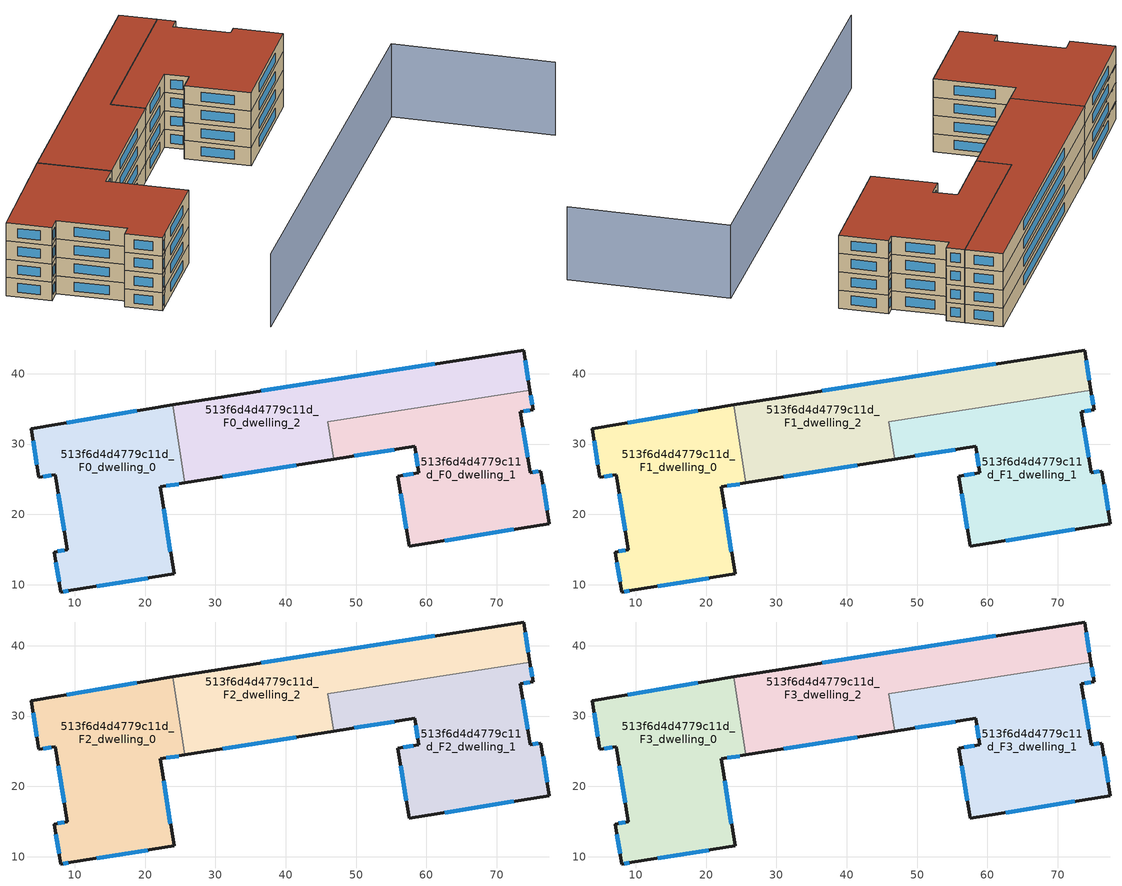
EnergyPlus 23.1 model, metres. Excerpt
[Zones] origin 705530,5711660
513f6d4d4779c11d_F0_dwelling_0
 floor ground (EU_floor_Construction): 23.92,35.6 25.66,24.46 22.13,23.9 24.11,11.53 9.44,9.18 7.99,8.96 7.08,14.65 8.95,14.94 7.23,25.66 4.9,25.29 3.8,32.2 23.9,35.59 z0
 wall outside (EU_wall_Construction): 23.92,35.6 23.9,35.59 3.8,32.2 4.9,25.29 7.23,25.66 8.95,14.94 7.08,14.65 7.99,8.96 9.44,9.18 24.11,11.53 22.13,23.9 25.66,24.46 z0:3
 wall to 513f6d4d4779c11d_F0_dwelling_2 (EU_wall_Construction): 25.66,24.46 23.92,35.6 z0:3
 window (EU_Window_Construction): 23.02,24.04 24.77,24.32 / 23.61,14.66 22.63,20.77 / 13.15,9.78 20.4,10.93 / 8.36,9.02 9.07,9.13 / 7.31,13.21 7.76,10.4 / 8.48,14.87 7.55,14.72 / 7.66,22.95 8.51,17.65 / 5.49,25.38 6.64,25.56 / 4.07,30.45 4.62,27.04 / 18.82,34.74 8.88,33.06 z0.76:2.24
513f6d4d4779c11d_F0_dwelling_1
 floor ground (EU_floor_Construction): 74.74,37.63 75.19,34.87 73.38,34.58 74.76,25.92 76.3,26.16 77.5,18.66 57.55,15.47 55.95,25.45 58.92,25.92 58.32,29.67 46.84,27.84 46.01,33.15 z0
 wall outside (EU_wall_Construction): 46.84,27.84 58.32,29.67 58.92,25.92 55.95,25.45 57.55,15.47 77.5,18.66 76.3,26.16 74.76,25.92 73.38,34.58 75.19,34.87 74.74,37.63 z0:3
 wall to 513f6d4d4779c11d_F0_dwelling_2 (EU_wall_Construction): 74.74,37.63 46.01,33.15 46.84,27.84 z0:3
 window (EU_Window_Construction): 56.35,22.92 57.14,17.99 / 58.17,25.8 56.7,25.57 / 58.47,28.72 58.77,26.87 / 49.74,28.3 55.41,29.21 / 75.07,35.57 74.85,36.93 / 73.83,34.65 74.73,34.79 / 74.41,28.11 73.73,32.39 / 75.91,26.1 75.15,25.98 / 77.19,20.55 76.6,24.26 / 62.59,16.27 72.45,17.85 z0.76:2.24
513f6d4d4779c11d_F0_dwelling_2
 floor ground (EU_floor_Construction): 73.82,43.38 74.74,37.63 46.01,33.15 46.84,27.84 25.66,24.46 23.92,35.6 z0
 wall outside (EU_wall_Construction): 25.66,24.46 46.84,27.84 / 74.74,37.63 73.82,43.38 23.92,35.6 z0:3
 window (EU_Window_Construction): 31.01,25.32 41.48,26.99 / 61.2,41.41 36.54,37.56 / 74.51,39.08 74.05,41.92 z0.76:2.24
513f6d4d4779c11d_F1_dwelling_0
 floor to 513f6d4d4779c11d_F0_dwelling_0 (EU_floor_Construction): 23.92,35.6 25.66,24.46 22.13,23.9 24.11,11.53 9.44,9.18 7.99,8.96 7.08,14.65 8.95,14.94 7.23,25.66 4.9,25.29 3.79,32.2 23.9,35.59 z3
 wall outside (EU_wall_Construction): 23.92,35.6 23.9,35.59 3.8,32.2 4.9,25.29 7.23,25.66 8.95,14.94 7.08,14.65 7.99,8.96 9.44,9.18 24.11,11.53 22.13,23.9 25.66,24.46 z3:6
 wall to 513f6d4d4779c11d_F1_dwelling_2 (EU_wall_Construction): 25.66,24.46 23.92,35.6 z3:6
 window (EU_Window_Construction): 23.02,24.04 24.77,24.32 / 23.61,14.66 22.63,20.77 / 13.15,9.78 20.4,10.93 / 8.36,9.02 9.07,9.13 / 7.31,13.21 7.76,10.4 / 8.48,14.87 7.55,14.72 / 7.66,22.95 8.51,17.65 / 5.49,25.38 6.64,25.56 / 4.07,30.45 4.62,27.04 / 18.82,34.74 8.88,33.06 z3.76:5.24
513f6d4d4779c11d_F1_dwelling_1
 floor to 513f6d4d4779c11d_F0_dwelling_1 (EU_floor_Construction): 74.74,37.63 75.19,34.87 73.38,34.58 74.76,25.92 76.3,26.16 77.5,18.66 57.55,15.47 55.95,25.45 58.92,25.92 58.32,29.67 46.84,27.84 46.01,33.15 z3
 wall outside (EU_wall_Construction): 46.84,27.84 58.32,29.67 58.92,25.92 55.95,25.45 57.55,15.47 77.5,18.66 76.3,26.16 74.76,25.92 73.38,34.58 75.19,34.87 74.74,37.63 z3:6
 wall to 513f6d4d4779c11d_F1_dwelling_2 (EU_wall_Construction): 74.74,37.63 46.01,33.15 46.84,27.84 z3:6
 window (EU_Window_Construction): 56.35,22.92 57.14,17.99 / 58.17,25.8 56.7,25.57 / 58.47,28.72 58.77,26.87 / 49.74,28.3 55.41,29.21 / 75.07,35.57 74.85,36.93 / 73.83,34.65 74.73,34.79 / 74.41,28.11 73.73,32.39 / 75.91,26.1 75.15,25.98 / 77.19,20.55 76.6,24.26 / 62.59,16.27 72.45,17.85 z3.76:5.24
513f6d4d4779c11d_F1_dwelling_2
 floor to 513f6d4d4779c11d_F0_dwelling_2 (EU_floor_Construction): 73.82,43.38 74.74,37.63 46.01,33.15 46.84,27.84 25.66,24.46 23.92,35.6 z3
 wall outside (EU_wall_Construction): 25.66,24.46 46.84,27.84 / 74.74,37.63 73.82,43.38 23.92,35.6 z3:6
 window (EU_Window_Construction): 31.01,25.32 41.48,26.99 / 61.2,41.41 36.54,37.56 / 74.51,39.08 74.05,41.92 z3.76:5.24
513f6d4d4779c11d_F2_dwelling_0
 floor to 513f6d4d4779c11d_F1_dwelling_0 (EU_floor_Construction): 23.92,35.6 25.66,24.46 22.13,23.9 24.11,11.53 9.44,9.18 7.99,8.96 7.08,14.65 8.95,14.94 7.23,25.66 4.9,25.29 3.79,32.2 23.9,35.59 z6
 wall outside (EU_wall_Construction): 23.92,35.6 23.9,35.59 3.8,32.2 4.9,25.29 7.23,25.66 8.95,14.94 7.08,14.65 7.99,8.96 9.44,9.18 24.11,11.53 22.13,23.9 25.66,24.46 z6:9
 wall to 513f6d4d4779c11d_F2_dwelling_2 (EU_wall_Construction): 25.66,24.46 23.92,35.6 z6:9
 window (EU_Window_Construction): 23.02,24.04 24.77,24.32 / 23.61,14.66 22.63,20.77 / 13.15,9.78 20.4,10.93 / 8.36,9.02 9.07,9.13 / 7.31,13.21 7.76,10.4 / 8.48,14.87 7.55,14.72 / 7.66,22.95 8.51,17.65 / 5.49,25.38 6.64,25.56 / 4.07,30.45 4.62,27.04 / 18.82,34.74 8.88,33.06 z6.76:8.24
513f6d4d4779c11d_F2_dwelling_1
 floor to 513f6d4d4779c11d_F1_dwelling_1 (EU_floor_Construction): 74.74,37.63 75.19,34.87 73.38,34.58 74.76,25.92 76.3,26.16 77.5,18.66 57.55,15.47 55.95,25.45 58.92,25.92 58.32,29.67 46.84,27.84 46.01,33.15 z6
 wall outside (EU_wall_Construction): 46.84,27.84 58.32,29.67 58.92,25.92 55.95,25.45 57.55,15.47 77.5,18.66 76.3,26.16 74.76,25.92 73.38,34.58 75.19,34.87 74.74,37.63 z6:9
 wall to 513f6d4d4779c11d_F2_dwelling_2 (EU_wall_Construction): 74.74,37.63 46.01,33.15 46.84,27.84 z6:9
 window (EU_Window_Construction): 56.35,22.92 57.14,17.99 / 58.17,25.8 56.7,25.57 / 58.47,28.72 58.77,26.87 / 49.74,28.3 55.41,29.21 / 75.07,35.57 74.85,36.93 / 73.83,34.65 74.73,34.79 / 74.41,28.11 73.73,32.39 / 75.91,26.1 75.15,25.98 / 77.19,20.55 76.6,24.26 / 62.59,16.27 72.45,17.85 z6.76:8.24
513f6d4d4779c11d_F2_dwelling_2
 floor to 513f6d4d4779c11d_F1_dwelling_2 (EU_floor_Construction): 73.82,43.38 74.74,37.63 46.01,33.15 46.84,27.84 25.66,24.46 23.92,35.6 z6
 wall outside (EU_wall_Construction): 25.66,24.46 46.84,27.84 / 74.74,37.63 73.82,43.38 23.92,35.6 z6:9
 window (EU_Window_Construction): 31.01,25.32 41.48,26.99 / 61.2,41.41 36.54,37.56 / 74.51,39.08 74.05,41.92 z6.76:8.24
513f6d4d4779c11d_F3_dwelling_0
 floor to 513f6d4d4779c11d_F2_dwelling_0 (EU_floor_Construction): 23.92,35.6 25.66,24.46 22.13,23.9 24.11,11.53 9.44,9.18 7.99,8.96 7.08,14.65 8.95,14.94 7.23,25.66 4.9,25.29 3.79,32.2 23.9,35.59 z9
 wall outside (EU_wall_Construction): 23.92,35.6 23.9,35.59 3.8,32.2 4.9,25.29 7.23,25.66 8.95,14.94 7.08,14.65 7.99,8.96 9.44,9.18 24.11,11.53 22.13,23.9 25.66,24.46 z9:12
 wall to 513f6d4d4779c11d_F3_dwelling_2 (EU_wall_Construction): 25.66,24.46 23.92,35.6 z9:12
 window (EU_Window_Construction): 23.02,24.04 24.77,24.32 / 23.61,14.66 22.63,20.77 / 13.15,9.78 20.4,10.93 / 8.36,9.02 9.07,9.13 / 7.31,13.21 7.76,10.4 / 8.48,14.87 7.55,14.72 / 7.66,22.95 8.51,17.65 / 5.49,25.38 6.64,25.56 / 4.07,30.45 4.62,27.04 / 18.82,34.74 8.88,33.06 z9.76:11.24
 roof outside (EU_roof_Construction): 24.11,11.53 22.13,23.9 25.66,24.46 23.92,35.6 23.9,35.59 3.8,32.2 4.9,25.29 7.23,25.66 8.95,14.94 7.08,14.65 7.99,8.96 9.44,9.18 z12
513f6d4d4779c11d_F3_dwelling_1
 floor to 513f6d4d4779c11d_F2_dwelling_1 (EU_floor_Construction): 74.74,37.63 75.19,34.87 73.38,34.58 74.76,25.92 76.3,26.16 77.5,18.66 57.55,15.47 55.95,25.45 58.92,25.92 58.32,29.67 46.84,27.84 46.01,33.15 z9
 wall outside (EU_wall_Construction): 46.84,27.84 58.32,29.67 58.92,25.92 55.95,25.45 57.55,15.47 77.5,18.66 76.3,26.16 74.76,25.92 73.38,34.58 75.19,34.87 74.74,37.63 z9:12
 wall to 513f6d4d4779c11d_F3_dwelling_2 (EU_wall_Construction): 74.74,37.63 46.01,33.15 46.84,27.84 z9:12
 window (EU_Window_Construction): 56.35,22.92 57.14,17.99 / 58.17,25.8 56.7,25.57 / 58.47,28.72 58.77,26.87 / 49.74,28.3 55.41,29.21 / 75.07,35.57 74.85,36.93 / 73.83,34.65 74.73,34.79 / 74.41,28.11 73.73,32.39 / 75.91,26.1 75.15,25.98 / 77.19,20.55 76.6,24.26 / 62.59,16.27 72.45,17.85 z9.76:11.24
 roof outside (EU_roof_Construction): 77.5,18.66 76.3,26.16 74.76,25.92 73.38,34.58 75.19,34.87 74.74,37.63 46.01,33.15 46.84,27.84 58.32,29.67 58.92,25.92 55.95,25.45 57.55,15.47 z12
513f6d4d4779c11d_F3_dwelling_2
 floor to 513f6d4d4779c11d_F2_dwelling_2 (EU_floor_Construction): 73.82,43.38 74.74,37.63 46.01,33.15 46.84,27.84 25.66,24.46 23.92,35.6 z9
 wall outside (EU_wall_Construction): 25.66,24.46 46.84,27.84 / 74.74,37.63 73.82,43.38 23.92,35.6 z9:12
 window (EU_Window_Construction): 31.01,25.32 41.48,26.99 / 61.2,41.41 36.54,37.56 / 74.51,39.08 74.05,41.92 z9.76:11.24
 roof outside (EU_roof_Construction): 74.74,37.63 73.82,43.38 23.92,35.6 25.66,24.46 46.84,27.84 46.01,33.15 z12
shading: 9.31,-7.76 80.55,2.71 / 80.55,2.71 84.17,-21.93 z0:12
[Building]
EU S2 Campaign: North Axis=0; Terrain=City; Solar Distribution=FullExterior
[Site:Location]
London: Latitude=51.5; Longitude=-0.5; Time Zone=0; Elevation=25
[SizingPeriod:WeatherFileDays]
AnnualSizingPeriod: Begin Month=1; Begin Day of Month=1; End Month=12; End Day of Month=31; Day of Week for Start Day=Monday; Use Weather File Daylight Saving Period=No; Use Weather File Rain and Snow Indicators=No
[MATERIAL]
EU_InternalMass_Material: Roughness=MediumRough; Thickness=0.1; Conductivity=1; Density=1800; Specific Heat=900; Thermal Absorptance=0.9; Solar Absorptance=0.7; Visible Absorptance=0.7
[MATERIAL:NOMASS] Roughness=MediumRough; Thermal Absorptance=0.9; Solar Absorptance=0.7; Visible Absorptance=0.7
Name | Thermal Resistance
EU_wall_NoMass | 0.655885
EU_roof_NoMass | 2.70553
EU_floor_NoMass | 2.16442
[WINDOWMATERIAL:SIMPLEGLAZINGSYSTEM]
EU_Window_SimpleGlazing: UFactor=2.91071; Solar Heat Gain Coefficient=0.76; Visible Transmittance=0.76
[CONSTRUCTION]
EU_wall_Construction: EU_wall_NoMass
EU_roof_Construction: EU_roof_NoMass
EU_floor_Construction: EU_floor_NoMass
EU_InternalMass_Construction: EU_InternalMass_Material
EU_Window_Construction: EU_Window_SimpleGlazing
[ZONE] Type=1; Multiplier=1; Ceiling Height=autocalculate; Floor Area=autocalculate; Part of Total Floor Area=Yes
Name | Volume
513f6d4d4779c11d_F0_dwelling_0; 513f6d4d4779c11d_F1_dwelling_0; 513f6d4d4779c11d_F2_dwelling_0; 513f6d4d4779c11d_F3_dwelling_0 | 1230.15
513f6d4d4779c11d_F0_dwelling_1; 513f6d4d4779c11d_F1_dwelling_2; 513f6d4d4779c11d_F2_dwelling_2; 513f6d4d4779c11d_F3_dwelling_2 | 1230.08
513f6d4d4779c11d_F1_dwelling_1; 513f6d4d4779c11d_F2_dwelling_1; 513f6d4d4779c11d_F3_dwelling_1 | 1230.07
513f6d4d4779c11d_F0_dwelling_2 | 1230.09
[INTERNALMASS] Construction=EU_InternalMass_Construction
Name | Zone or ZoneList | Surface Area
513f6d4d4779c11d_F0_dwelling_0_EU_InternalMass | 513f6d4d4779c11d_F0_dwelling_0 | 410.05
513f6d4d4779c11d_F0_dwelling_1_EU_InternalMass | 513f6d4d4779c11d_F0_dwelling_1 | 410.063
513f6d4d4779c11d_F0_dwelling_2_EU_InternalMass | 513f6d4d4779c11d_F0_dwelling_2 | 410.028
513f6d4d4779c11d_F1_dwelling_0_EU_InternalMass | 513f6d4d4779c11d_F1_dwelling_0 | 410.05
513f6d4d4779c11d_F1_dwelling_1_EU_InternalMass | 513f6d4d4779c11d_F1_dwelling_1 | 410.063
513f6d4d4779c11d_F1_dwelling_2_EU_InternalMass | 513f6d4d4779c11d_F1_dwelling_2 | 410.028
513f6d4d4779c11d_F2_dwelling_0_EU_InternalMass | 513f6d4d4779c11d_F2_dwelling_0 | 410.05
513f6d4d4779c11d_F2_dwelling_1_EU_InternalMass | 513f6d4d4779c11d_F2_dwelling_1 | 410.063
513f6d4d4779c11d_F2_dwelling_2_EU_InternalMass | 513f6d4d4779c11d_F2_dwelling_2 | 410.028
513f6d4d4779c11d_F3_dwelling_0_EU_InternalMass | 513f6d4d4779c11d_F3_dwelling_0 | 410.05
513f6d4d4779c11d_F3_dwelling_1_EU_InternalMass | 513f6d4d4779c11d_F3_dwelling_1 | 410.063
513f6d4d4779c11d_F3_dwelling_2_EU_InternalMass | 513f6d4d4779c11d_F3_dwelling_2 | 410.028
[OTHEREQUIPMENT] Fuel Type=Electricity; Design Level Calculation Method=Watts/Area; Power per Zone Floor Area=1; Fraction Latent=0; Fraction Radiant=0; Fraction Lost=0; Carbon Dioxide Generation Rate=0; EndUse Subcategory=EU_Step8_InternalGains
Name | Zone or ZoneList or Space or SpaceList | Schedule
EU_Step8_InternalGain_513f6d4d4779c11d_F0_dwelling_0_f000 | 513f6d4d4779c11d_F0_dwelling_0 | EU_Step8_GainSchedule_513f6d4d4779c11d_F0_dwelling_0_f000
EU_Step8_InternalGain_513f6d4d4779c11d_F0_dwelling_1_f000 | 513f6d4d4779c11d_F0_dwelling_1 | EU_Step8_GainSchedule_513f6d4d4779c11d_F0_dwelling_1_f000
EU_Step8_InternalGain_513f6d4d4779c11d_F0_dwelling_2_f000 | 513f6d4d4779c11d_F0_dwelling_2 | EU_Step8_GainSchedule_513f6d4d4779c11d_F0_dwelling_2_f000
EU_Step8_InternalGain_513f6d4d4779c11d_F1_dwelling_0_f000 | 513f6d4d4779c11d_F1_dwelling_0 | EU_Step8_GainSchedule_513f6d4d4779c11d_F1_dwelling_0_f000
EU_Step8_InternalGain_513f6d4d4779c11d_F1_dwelling_1_f000 | 513f6d4d4779c11d_F1_dwelling_1 | EU_Step8_GainSchedule_513f6d4d4779c11d_F1_dwelling_1_f000
EU_Step8_InternalGain_513f6d4d4779c11d_F1_dwelling_2_f000 | 513f6d4d4779c11d_F1_dwelling_2 | EU_Step8_GainSchedule_513f6d4d4779c11d_F1_dwelling_2_f000
EU_Step8_InternalGain_513f6d4d4779c11d_F2_dwelling_0_f000 | 513f6d4d4779c11d_F2_dwelling_0 | EU_Step8_GainSchedule_513f6d4d4779c11d_F2_dwelling_0_f000
EU_Step8_InternalGain_513f6d4d4779c11d_F2_dwelling_1_f000 | 513f6d4d4779c11d_F2_dwelling_1 | EU_Step8_GainSchedule_513f6d4d4779c11d_F2_dwelling_1_f000
EU_Step8_InternalGain_513f6d4d4779c11d_F2_dwelling_2_f000 | 513f6d4d4779c11d_F2_dwelling_2 | EU_Step8_GainSchedule_513f6d4d4779c11d_F2_dwelling_2_f000
EU_Step8_InternalGain_513f6d4d4779c11d_F3_dwelling_0_f000 | 513f6d4d4779c11d_F3_dwelling_0 | EU_Step8_GainSchedule_513f6d4d4779c11d_F3_dwelling_0_f000
EU_Step8_InternalGain_513f6d4d4779c11d_F3_dwelling_1_f000 | 513f6d4d4779c11d_F3_dwelling_1 | EU_Step8_GainSchedule_513f6d4d4779c11d_F3_dwelling_1_f000
EU_Step8_InternalGain_513f6d4d4779c11d_F3_dwelling_2_f000 | 513f6d4d4779c11d_F3_dwelling_2 | EU_Step8_GainSchedule_513f6d4d4779c11d_F3_dwelling_2_f000
[ZONEVENTILATION:DESIGNFLOWRATE] Schedule=EU_AlwaysOn; Design Flow Rate Calculation Method=AirChanges/Hour; Air Changes per Hour=0.462017; Ventilation Type=Natural; Fan Pressure Rise=0; Fan Total Efficiency=1; Constant Term Coefficient=1; Temperature Term Coefficient=0; Velocity Term Coefficient=0; Velocity Squared Term Coefficient=0; Minimum Indoor Temperature=-100; Maximum Indoor Temperature=100; Delta Temperature=-100; Minimum Outdoor Temperature=-100; Maximum Outdoor Temperature=100; Maximum Wind Speed=40
Name | Zone or ZoneList or Space or SpaceList
EU_ConstantAir_513f6d4d4779c11d_F0_dwelling_0 | 513f6d4d4779c11d_F0_dwelling_0
EU_ConstantAir_513f6d4d4779c11d_F0_dwelling_1 | 513f6d4d4779c11d_F0_dwelling_1
EU_ConstantAir_513f6d4d4779c11d_F0_dwelling_2 | 513f6d4d4779c11d_F0_dwelling_2
EU_ConstantAir_513f6d4d4779c11d_F1_dwelling_0 | 513f6d4d4779c11d_F1_dwelling_0
EU_ConstantAir_513f6d4d4779c11d_F1_dwelling_1 | 513f6d4d4779c11d_F1_dwelling_1
EU_ConstantAir_513f6d4d4779c11d_F1_dwelling_2 | 513f6d4d4779c11d_F1_dwelling_2
EU_ConstantAir_513f6d4d4779c11d_F2_dwelling_0 | 513f6d4d4779c11d_F2_dwelling_0
EU_ConstantAir_513f6d4d4779c11d_F2_dwelling_1 | 513f6d4d4779c11d_F2_dwelling_1
EU_ConstantAir_513f6d4d4779c11d_F2_dwelling_2 | 513f6d4d4779c11d_F2_dwelling_2
EU_ConstantAir_513f6d4d4779c11d_F3_dwelling_0 | 513f6d4d4779c11d_F3_dwelling_0
EU_ConstantAir_513f6d4d4779c11d_F3_dwelling_1 | 513f6d4d4779c11d_F3_dwelling_1
EU_ConstantAir_513f6d4d4779c11d_F3_dwelling_2 | 513f6d4d4779c11d_F3_dwelling_2
[HVACTEMPLATE:THERMOSTAT] Constant Heating Setpoint=20; Constant Cooling Setpoint=50
EU_HeatOnly_513f6d4d4779c11d_F0_dwelling_0; EU_HeatOnly_513f6d4d4779c11d_F0_dwelling_1; EU_HeatOnly_513f6d4d4779c11d_F0_dwelling_2; EU_HeatOnly_513f6d4d4779c11d_F1_dwelling_0; EU_HeatOnly_513f6d4d4779c11d_F1_dwelling_1; EU_HeatOnly_513f6d4d4779c11d_F1_dwelling_2; EU_HeatOnly_513f6d4d4779c11d_F2_dwelling_0; EU_HeatOnly_513f6d4d4779c11d_F2_dwelling_1; EU_HeatOnly_513f6d4d4779c11d_F2_dwelling_2; EU_HeatOnly_513f6d4d4779c11d_F3_dwelling_0; EU_HeatOnly_513f6d4d4779c11d_F3_dwelling_1; EU_HeatOnly_513f6d4d4779c11d_F3_dwelling_2
[HVACTEMPLATE:ZONE:IDEALLOADSAIRSYSTEM] System Availability Schedule=EU_AlwaysOn; Maximum Heating Supply Air Temperature=50; Minimum Cooling Supply Air Temperature=13; Maximum Heating Supply Air Humidity Ratio=0.0156; Minimum Cooling Supply Air Humidity Ratio=0.0077; Heating Limit=NoLimit; Cooling Limit=NoLimit; Heating Availability Schedule=EU_AlwaysOn; Cooling Availability Schedule=EU_CoolingOff; Dehumidification Control Type=ConstantSensibleHeatRatio; Cooling Sensible Heat Ratio=0.7; Dehumidification Setpoint=60; Humidification Control Type=None; Humidification Setpoint=30; Outdoor Air Method=None; Outdoor Air Flow Rate per Person=0.00944; Outdoor Air Flow Rate per Zone Floor Area=0; Outdoor Air Flow Rate per Zone=0; Demand Controlled Ventilation Type=None; Outdoor Air Economizer Type=NoEconomizer; Heat Recovery Type=None; Sensible Heat Recovery Effectiveness=0.7; Latent Heat Recovery Effectiveness=0.65
Name | Template Thermostat
513f6d4d4779c11d_F0_dwelling_0 | EU_HeatOnly_513f6d4d4779c11d_F0_dwelling_0
513f6d4d4779c11d_F0_dwelling_1 | EU_HeatOnly_513f6d4d4779c11d_F0_dwelling_1
513f6d4d4779c11d_F0_dwelling_2 | EU_HeatOnly_513f6d4d4779c11d_F0_dwelling_2
513f6d4d4779c11d_F1_dwelling_0 | EU_HeatOnly_513f6d4d4779c11d_F1_dwelling_0
513f6d4d4779c11d_F1_dwelling_1 | EU_HeatOnly_513f6d4d4779c11d_F1_dwelling_1
513f6d4d4779c11d_F1_dwelling_2 | EU_HeatOnly_513f6d4d4779c11d_F1_dwelling_2
513f6d4d4779c11d_F2_dwelling_0 | EU_HeatOnly_513f6d4d4779c11d_F2_dwelling_0
513f6d4d4779c11d_F2_dwelling_1 | EU_HeatOnly_513f6d4d4779c11d_F2_dwelling_1
513f6d4d4779c11d_F2_dwelling_2 | EU_HeatOnly_513f6d4d4779c11d_F2_dwelling_2
513f6d4d4779c11d_F3_dwelling_0 | EU_HeatOnly_513f6d4d4779c11d_F3_dwelling_0
513f6d4d4779c11d_F3_dwelling_1 | EU_HeatOnly_513f6d4d4779c11d_F3_dwelling_1
513f6d4d4779c11d_F3_dwelling_2 | EU_HeatOnly_513f6d4d4779c11d_F3_dwelling_2
[SIZING:ZONE] Zone Cooling Design Supply Air Temperature Input Method=SupplyAirTemperature; Zone Cooling Design Supply Air Temperature=13; Zone Heating Design Supply Air Temperature Input Method=SupplyAirTemperature; Zone Heating Design Supply Air Temperature=50; Zone Cooling Design Supply Air Humidity Ratio=0.008; Zone Heating Design Supply Air Humidity Ratio=0.008; Cooling Design Air Flow Method=DesignDay; Cooling Design Air Flow Rate=0; Cooling Minimum Air Flow per Zone Floor Area=0.000762; Cooling Minimum Air Flow=0; Cooling Minimum Air Flow Fraction=0.2; Heating Design Air Flow Method=DesignDay; Heating Design Air Flow Rate=0; Heating Maximum Air Flow per Zone Floor Area=0.002032; Heating Maximum Air Flow=0.141576; Heating Maximum Air Flow Fraction=0.3; Account for Dedicated Outdoor Air System=No; Dedicated Outdoor Air System Control Strategy=NeutralSupplyAir; Dedicated Outdoor Air Low Setpoint Temperature for Design=autosize; Dedicated Outdoor Air High Setpoint Temperature for Design=autosize; Zone Load Sizing Method=Sensible Load Only No Latent Load; Zone Latent Cooling Design Supply Air Humidity Ratio Input Method=HumidityRatioDifference; Zone Cooling Design Supply Air Humidity Ratio Difference=0.005; Zone Latent Heating Design Supply Air Humidity Ratio Input Method=HumidityRatioDifference; Zone Humidification Design Supply Air Humidity Ratio Difference=0.005
513f6d4d4779c11d_F0_dwelling_0; 513f6d4d4779c11d_F0_dwelling_1; 513f6d4d4779c11d_F0_dwelling_2; 513f6d4d4779c11d_F1_dwelling_0; 513f6d4d4779c11d_F1_dwelling_1; 513f6d4d4779c11d_F1_dwelling_2; 513f6d4d4779c11d_F2_dwelling_0; 513f6d4d4779c11d_F2_dwelling_1; 513f6d4d4779c11d_F2_dwelling_2; 513f6d4d4779c11d_F3_dwelling_0; 513f6d4d4779c11d_F3_dwelling_1; 513f6d4d4779c11d_F3_dwelling_2
[SCHEDULE:CONSTANT]
Name | Hourly Value
EU_AlwaysOn | 1
EU_CoolingOff | 0
[SCHEDULE:FILE] Column Number=1; Rows to Skip at Top=0; Number of Hours of Data=8760; Column Separator=Comma; Interpolate to Timestep=No; Minutes per Item=60; Adjust Schedule for Daylight Savings=Yes
Name | File
EU_Step8_GainSchedule_513f6d4d4779c11d_F0_dwelling_0_f000 | ../../schedules/513f6d4d4779c11d/513f6d4d4779c11d_F0_dwelling_0_f000_gain.csv
EU_Step8_GainSchedule_513f6d4d4779c11d_F0_dwelling_1_f000 | ../../schedules/513f6d4d4779c11d/513f6d4d4779c11d_F0_dwelling_1_f000_gain.csv
EU_Step8_GainSchedule_513f6d4d4779c11d_F0_dwelling_2_f000 | ../../schedules/513f6d4d4779c11d/513f6d4d4779c11d_F0_dwelling_2_f000_gain.csv
EU_Step8_GainSchedule_513f6d4d4779c11d_F1_dwelling_0_f000 | ../../schedules/513f6d4d4779c11d/513f6d4d4779c11d_F1_dwelling_0_f000_gain.csv
EU_Step8_GainSchedule_513f6d4d4779c11d_F1_dwelling_1_f000 | ../../schedules/513f6d4d4779c11d/513f6d4d4779c11d_F1_dwelling_1_f000_gain.csv
EU_Step8_GainSchedule_513f6d4d4779c11d_F1_dwelling_2_f000 | ../../schedules/513f6d4d4779c11d/513f6d4d4779c11d_F1_dwelling_2_f000_gain.csv
EU_Step8_GainSchedule_513f6d4d4779c11d_F2_dwelling_0_f000 | ../../schedules/513f6d4d4779c11d/513f6d4d4779c11d_F2_dwelling_0_f000_gain.csv
EU_Step8_GainSchedule_513f6d4d4779c11d_F2_dwelling_1_f000 | ../../schedules/513f6d4d4779c11d/513f6d4d4779c11d_F2_dwelling_1_f000_gain.csv
EU_Step8_GainSchedule_513f6d4d4779c11d_F2_dwelling_2_f000 | ../../schedules/513f6d4d4779c11d/513f6d4d4779c11d_F2_dwelling_2_f000_gain.csv
EU_Step8_GainSchedule_513f6d4d4779c11d_F3_dwelling_0_f000 | ../../schedules/513f6d4d4779c11d/513f6d4d4779c11d_F3_dwelling_0_f000_gain.csv
EU_Step8_GainSchedule_513f6d4d4779c11d_F3_dwelling_1_f000 | ../../schedules/513f6d4d4779c11d/513f6d4d4779c11d_F3_dwelling_1_f000_gain.csv
EU_Step8_GainSchedule_513f6d4d4779c11d_F3_dwelling_2_f000 | ../../schedules/513f6d4d4779c11d/513f6d4d4779c11d_F3_dwelling_2_f000_gain.csv
